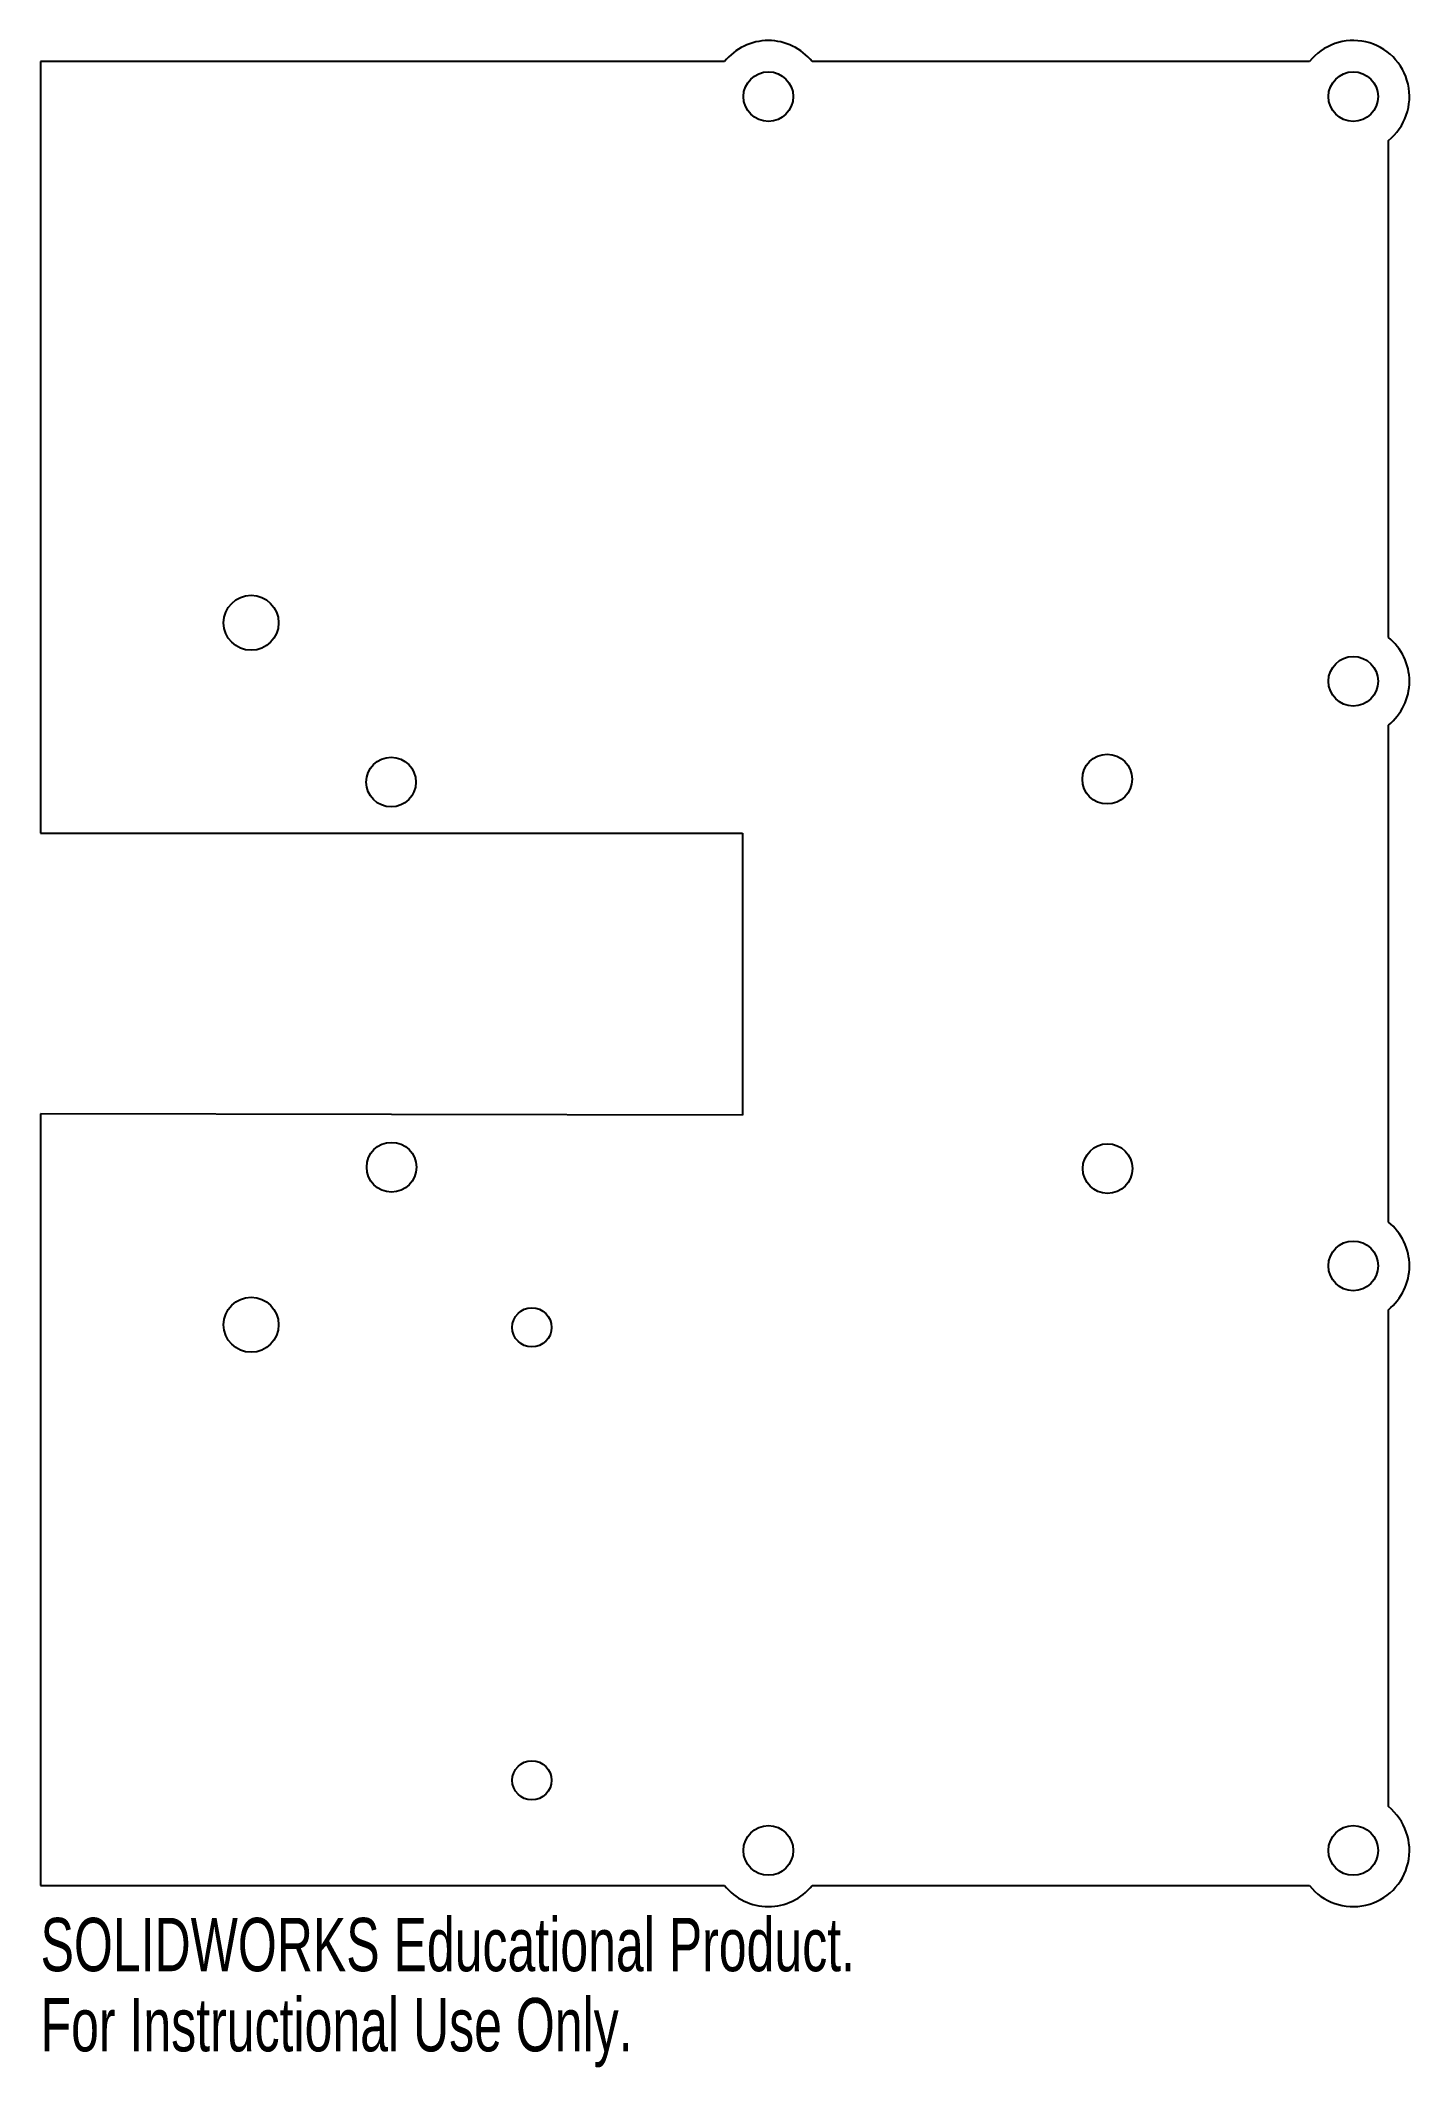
# Model space of a CAD drawing. Header units: inches. Extents: x 0 to 4.88, y -0.65 to 6.58.
import ezdxf

# ---------------------------------------------------------------- set-up
doc = ezdxf.new("R2010")
doc.units = ezdxf.units.IN
doc.header["$MEASUREMENT"] = 0
doc.styles.add('SLDTEXTSTYLE0', font='TXT', dxfattribs={"width": 0.7})

msp = doc.modelspace()

# ---------------------------------------------------------------- linework, layer by layer
at = {"color": 7, "linetype": 'Continuous', "lineweight": 25}
for p, q in [((2.436, 6.5), (0, 6.5)), ((0, 6.5), (0, 3.75)), ((4.5193, 6.5), (2.7483, 6.5)), ((4.8005, 4.4478), (4.8005, 6.2189)), ((4.8005, 2.3645), (4.8005, 4.1355)), ((0, 3.75), (2.5, 3.75)), ((2.5, 3.75), (2.5, 2.7451)), ((2.5, 2.7451), (0, 2.75)), ((0, 2.75), (0, 0)), ((4.8005, 0.2811), (4.8005, 2.0522)), ((0, 0), (2.436, 0)), ((2.7483, 0), (4.5193, 0))]:
    msp.add_line(p, q, dxfattribs=at)
for centre, radius in [((2.5921, 6.375), 0.0885), ((4.6755, 6.375), 0.0885), ((0.75, 4.5), 0.098), ((4.6755, 4.2917), 0.0885), ((1.2485, 3.9323), 0.0885), ((3.799, 3.9429), 0.0885), ((1.25, 2.56), 0.0885), ((3.8005, 2.555), 0.0885), ((4.6755, 2.2083), 0.0885), ((0.75, 1.9985), 0.098), ((1.75, 1.9892), 0.07), ((1.75, 0.375), 0.07), ((2.5921, 0.125), 0.0885), ((4.6755, 0.125), 0.0885)]:
    msp.add_circle(centre, radius, dxfattribs=at)
for centre, start, end in [((2.5921, 6.375), 38.68219, 141.31781), ((4.6755, 6.375), 308.68219, 141.31781), ((4.6755, 4.2917), 308.68219, 51.31781), ((4.6755, 2.2083), 308.68219, 51.31781), ((4.6755, 0.125), 218.68219, 51.31781), ((2.5921, 0.125), 218.68219, 321.31781)]:
    msp.add_arc(centre, 0.2, start, end, dxfattribs=at)

# ---------------------------------------------------------------- texts
at = {"color": 7, "linetype": 'Continuous', "char_height": 0.1903, "attachment_point": 1, "style": 'SLDTEXTSTYLE0'}
for s, insert in [('SOLIDWORKS Educational Product.', (0, -0.1151)), ('For Instructional Use Only.', (0, -0.4006))]:
    msp.add_mtext(s, dxfattribs=dict(at, insert=insert))

doc.saveas('drawing.dxf')
